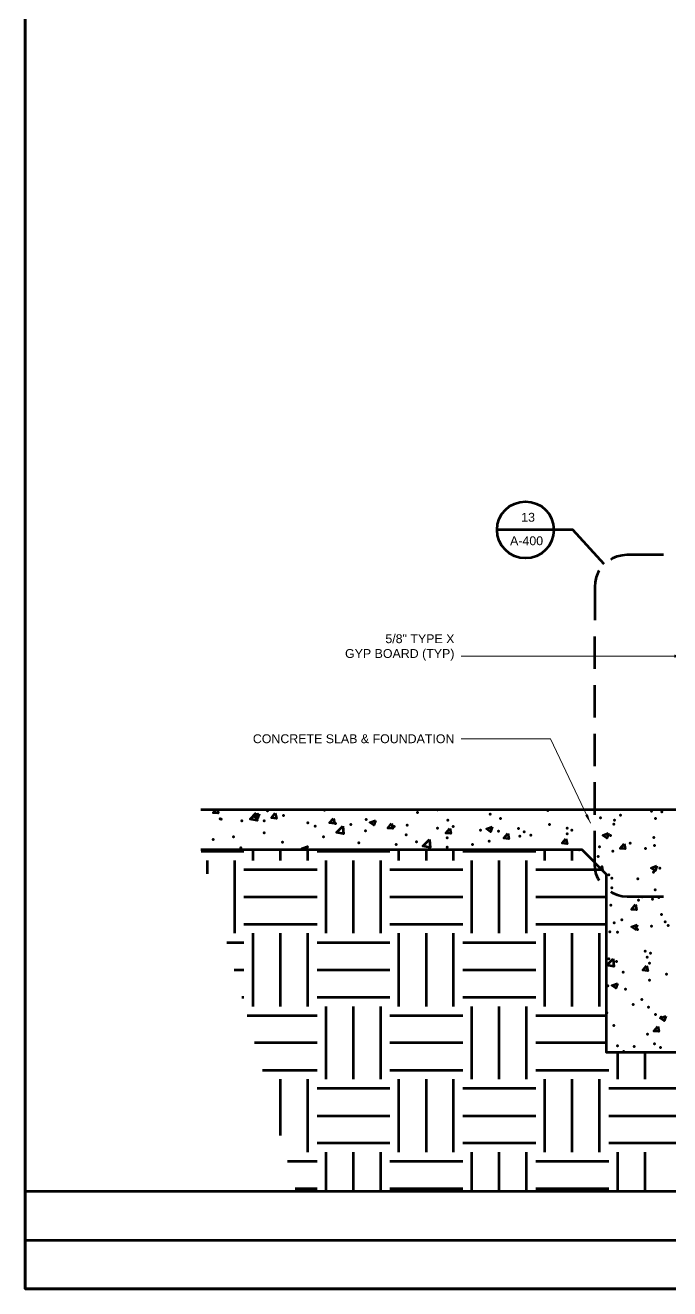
# Model space of a CAD drawing. Extents: x 3 to 185, y 0 to 385.
# Drawn here: x 3.2 to 82.7, y 0 to 155.9 of the extents above; entities that cross this region are included whole.
import ezdxf

# ---------------------------------------------------------------- set-up
doc = ezdxf.new("R2010")
doc.units = 0
doc.header["$MEASUREMENT"] = 0
for name, color, linetype, lineweight in [('Dt-Iden', 3, 'Continuous', 20), ('Dt-Line 1', 9, 'Continuous', 0), ('Dt-Line 5', 54, 'Continuous', 50), ('Dt-Text', 121, 'Continuous', 20)]:
    doc.layers.add(name, color=color, linetype=linetype, lineweight=lineweight)
doc.styles.get("Standard").update_dxf_attribs({"font": 'Arial.ttf'})
doc.dimstyles.new('1 Inch', dxfattribs={"dimtxt": 1.09375, "dimasz": 1.125, "dimexe": 1.125, "dimexo": 0.5625, "dimgap": 0.84375, "dimtad": 1, "dimdec": 4, "dimzin": 3, "dimdsep": 46, "dimlunit": 4, "dimtxsty": 'Standard', "dimblk": 'ARCHTICK', "dimcen": 0.5625, "dimdle": 1.125, "dimclrd": 253, "dimclre": 253, "dimclrt": 256, "dimadec": 0, "dimazin": 0, "dimtfac": 0.6, "dimtdec": 4, "dimtix": 1, "dimtmove": 2, "dimatfit": 0, "dimfxl": 1, "dimfrac": 1, "dimtolj": 1, "dimtzin": 0, "dimlwd": 9, "dimlwe": 9, "dimarcsym": 0})

# ---------------------------------------------------------------- blocks, each defined once
blk = doc.blocks.new('_ArchTick')
at = {"color": 0, "linetype": 'ByBlock', "const_width": 0.15}
blk.add_lwpolyline([(-0.5, -0.5), (0.5, 0.5)], dxfattribs=at)

msp = doc.modelspace()

# ---------------------------------------------------------------- linework, layer by layer
at = {"layer": 'Dt-Iden', "linetype": 'Continuous', "lineweight": 211}
for p, q in [((73.44167, 76.50667), (73.44167, 80.50667)), ((73.44167, 70.50667), (73.44167, 74.50667)), ((73.44167, 64.50667), (73.44167, 68.50667)), ((73.44167, 58.50667), (73.44167, 62.50667))]:
    msp.add_line(p, q, dxfattribs=at)
for points in [[(74.615, 89.44), (70.72167, 93.65334), (61.415, 93.65334)], [(75.415, 90.02667), (75.62833, 90.16), (76.215, 90.4), (76.82833, 90.56), (77.44167, 90.61334), (81.92167, 90.61334)], [(74.00167, 88.64), (73.86833, 88.42667), (73.62833, 87.84), (73.495, 87.22667), (73.44167, 86.61334), (73.44167, 82.50667)], [(74.00167, 50.37333), (73.86833, 50.58667), (73.62833, 51.17333), (73.495, 51.78667), (73.44167, 52.4), (73.44167, 56.50667)], [(75.415, 48.98667), (75.62833, 48.85333), (76.215, 48.61333), (76.82833, 48.45333), (77.44167, 48.4), (81.92167, 48.4)]]:
    msp.add_lwpolyline(points, dxfattribs=at)
msp.add_circle((64.895, 93.66667), 3.50667, dxfattribs=at)
at = {"layer": 'Dt-Line 1', "linetype": 'Continuous', "lineweight": 158}
for p, q in [((24.88167, 54), (30.16167, 54)), ((31.28167, 52.85333), (31.28167, 54.16)), ((34.66833, 52.85333), (34.66833, 54.16)), ((38.02833, 52.85333), (38.02833, 54.16)), ((39.175, 54), (48.16167, 54)), ((49.28167, 52.85333), (49.28167, 54.16)), ((52.66833, 52.85333), (52.66833, 54.16)), ((56.02833, 52.85333), (56.02833, 54.16)), ((57.175, 54), (66.16167, 54)), ((67.28167, 52.85333), (67.28167, 54.16)), ((70.66833, 52.85333), (70.66833, 54.16)), ((25.655, 51.2), (25.655, 52.85333)), ((29.04167, 43.86667), (29.04167, 52.85333)), ((30.16167, 51.73333), (39.175, 51.73333)), ((40.295, 43.86667), (40.295, 52.85333)), ((43.655, 43.86667), (43.655, 52.85333)), ((47.04167, 43.86667), (47.04167, 52.85333)), ((48.16167, 51.73333), (57.175, 51.73333)), ((58.295, 43.86667), (58.295, 52.85333)), ((61.655, 43.86667), (61.655, 52.85333)), ((65.04167, 43.86667), (65.04167, 52.85333)), ((66.16167, 51.73333), (74.295, 51.73333)), ((30.16167, 48.37333), (39.175, 48.37333)), ((48.16167, 48.37333), (57.175, 48.37333)), ((66.16167, 48.37333), (74.88167, 48.37333)), ((30.16167, 44.98667), (39.175, 44.98667)), ((31.28167, 34.85333), (31.28167, 43.86667)), ((34.66833, 34.85333), (34.66833, 43.86667)), ((38.02833, 34.85333), (38.02833, 43.86667)), ((48.16167, 44.98667), (57.175, 44.98667)), ((49.28167, 34.85333), (49.28167, 43.86667)), ((52.66833, 34.85333), (52.66833, 43.86667)), ((56.02833, 34.85333), (56.02833, 43.86667)), ((66.16167, 44.98667), (74.88167, 44.98667)), ((67.28167, 34.85333), (67.28167, 43.86667)), ((70.66833, 34.85333), (70.66833, 43.86667)), ((74.02833, 34.85333), (74.02833, 43.86667)), ((28.02833, 42.74667), (30.16167, 42.74667)), ((39.175, 42.74667), (48.16167, 42.74667)), ((57.175, 42.74667), (66.16167, 42.74667)), ((28.96167, 39.36), (30.16167, 39.36)), ((39.175, 39.36), (48.16167, 39.36)), ((57.175, 39.36), (66.16167, 39.36)), ((29.895, 36), (30.16167, 36)), ((39.175, 36), (48.16167, 36)), ((57.175, 36), (66.16167, 36)), ((40.295, 25.86667), (40.295, 34.85333)), ((43.655, 25.86667), (43.655, 34.85333)), ((47.04167, 25.86667), (47.04167, 34.85333)), ((58.295, 25.86667), (58.295, 34.85333)), ((61.655, 25.86667), (61.655, 34.85333)), ((65.04167, 25.86667), (65.04167, 34.85333)), ((30.535, 33.73333), (39.175, 33.73333)), ((48.16167, 33.73333), (57.175, 33.73333)), ((66.16167, 33.73333), (74.88167, 33.73333)), ((31.46833, 30.37333), (39.175, 30.37333)), ((48.16167, 30.37333), (57.175, 30.37333)), ((66.16167, 30.37333), (74.88167, 30.37333)), ((76.295, 25.86667), (76.295, 29.14667)), ((79.655, 25.86667), (79.655, 29.14667)), ((32.42833, 26.98667), (39.175, 26.98667)), ((48.16167, 26.98667), (57.175, 26.98667)), ((66.16167, 26.98667), (75.175, 26.98667)), ((34.66833, 18.93333), (34.66833, 25.86667)), ((38.02833, 16.85333), (38.02833, 25.86667)), ((49.28167, 16.85333), (49.28167, 25.86667)), ((52.66833, 16.85333), (52.66833, 25.86667)), ((56.02833, 16.85333), (56.02833, 25.86667)), ((67.28167, 16.85333), (67.28167, 25.86667)), ((70.66833, 16.85333), (70.66833, 25.86667)), ((74.02833, 16.85333), (74.02833, 25.86667)), ((39.175, 24.74667), (48.16167, 24.74667)), ((57.175, 24.74667), (66.16167, 24.74667)), ((75.175, 24.74667), (84.16167, 24.74667)), ((39.175, 21.36), (48.16167, 21.36)), ((57.175, 21.36), (66.16167, 21.36)), ((75.175, 21.36), (84.16167, 21.36)), ((39.175, 18), (48.16167, 18)), ((57.175, 18), (66.16167, 18)), ((75.175, 18), (84.16167, 18)), ((35.54833, 15.73333), (39.175, 15.73333)), ((40.295, 12), (40.295, 16.85333)), ((43.655, 12), (43.655, 16.85333)), ((47.04167, 12), (47.04167, 16.85333)), ((48.16167, 15.73333), (57.175, 15.73333)), ((58.295, 12), (58.295, 16.85333)), ((61.655, 12), (61.655, 16.85333)), ((65.04167, 12), (65.04167, 16.85333)), ((66.16167, 15.73333), (75.175, 15.73333)), ((76.295, 12), (76.295, 16.85333)), ((79.655, 12), (79.655, 16.85333)), ((36.48167, 12.37333), (39.175, 12.37333)), ((48.16167, 12.37333), (57.175, 12.37333)), ((66.16167, 12.37333), (75.175, 12.37333))]:
    msp.add_line(p, q, dxfattribs=at)
for points in [[(26.90833, 59.14667), (26.98833, 58.69333), (26.375, 58.74667), (26.72167, 59.14667)], [(27.22833, 58), (27.22833, 58), (27.22833, 58.00002)], [(27.335, 57.97334), (27.335, 57.97334), (27.335, 57.97336)], [(29.895, 57.73333), (29.895, 57.73333), (29.895, 57.73336)], [(32.66833, 57.73333), (32.66833, 57.73333), (32.66833, 57.73336)], [(33.06833, 58.98667), (33.06833, 58.98667), (33.06833, 58.98669)], [(35.04167, 58.42667), (35.04167, 58.42667), (35.04167, 58.42669)], [(40.08167, 59.06667), (40.08167, 59.06667), (40.08167, 59.06669)], [(45.255, 57.92), (45.255, 57.92), (45.255, 57.92002)], [(51.575, 58.77333), (51.575, 58.77333), (51.575, 58.77336)], [(54.055, 59.09333), (54.055, 59.09333), (54.055, 59.09336)], [(55.335, 57.84), (55.335, 57.84), (55.335, 57.84002)], [(60.535, 58.58667), (60.535, 58.58667), (60.535, 58.58669)], [(61.815, 58.02667), (61.815, 58.02667), (61.815, 58.02669)], [(67.655, 59.04), (67.655, 59.04), (67.655, 59.04002)], [(74.135, 58.13334), (74.135, 58.13334), (74.135, 58.13336)], [(75.86833, 57.84), (75.86833, 57.84), (75.86833, 57.84002)], [(76.64167, 58.45334), (76.64167, 58.45334), (76.64167, 58.45336)], [(80.42833, 58.96), (80.42833, 58.96), (80.42833, 58.96003)], [(80.935, 58.05333), (80.935, 58.05333), (80.935, 58.05336)], [(81.70833, 58.85333), (81.70833, 58.85333), (81.70833, 58.85336)], [(32.64167, 56.26667), (32.64167, 56.26667), (32.64167, 56.26669)], [(38.02833, 57.52), (38.02833, 57.52), (38.02833, 57.52002)], [(38.96167, 57.09333), (38.96167, 57.09333), (38.96167, 57.09336)], [(41.46833, 57.44), (41.46833, 57.44), (41.46833, 57.44002)], [(43.36167, 57.28), (43.36167, 57.28), (43.36167, 57.28003)], [(45.14833, 56.50667), (45.14833, 56.50667), (45.14833, 56.50669)], [(48.695, 57.06667), (48.695, 57.06667), (48.695, 57.06669)], [(50.295, 57.2), (50.295, 57.2), (50.295, 57.20002)], [(54.02833, 56.82667), (54.02833, 56.82667), (54.02833, 56.82669)], [(55.975, 57.04), (55.975, 57.04), (55.975, 57.04002)], [(59.36167, 56.61334), (59.36167, 56.61334), (59.36167, 56.61336)], [(61.54833, 56.48), (61.54833, 56.48), (61.54833, 56.48003)], [(64.055, 56.8), (64.055, 56.8), (64.055, 56.80003)], [(64.72167, 56.4), (64.72167, 56.4), (64.72167, 56.40002)], [(67.84167, 57.30667), (67.84167, 57.30667), (67.84167, 57.3067)], [(70.055, 56.85333), (70.055, 56.85333), (70.055, 56.85336)], [(70.055, 56.16), (70.055, 56.16), (70.055, 56.16002)], [(70.615, 56.61334), (70.615, 56.61334), (70.615, 56.61336)], [(75.78833, 57.36), (75.78833, 57.36), (75.78833, 57.36002)], [(26.34833, 55.44), (26.34833, 55.44), (26.34833, 55.44002)], [(28.855, 55.76), (28.855, 55.76), (28.855, 55.76002)], [(34.90833, 55.12), (34.90833, 55.12), (34.90833, 55.12003)], [(37.54833, 54.16), (37.30833, 54.32), (38.00167, 54.58667), (37.84167, 54.16)], [(39.975, 55.76), (39.975, 55.76), (39.975, 55.76002)], [(44.32167, 55.04), (44.32167, 55.04), (44.32167, 55.04002)], [(48.935, 54.82667), (48.935, 54.82667), (48.935, 54.82669)], [(50.16167, 56.02667), (50.16167, 56.02667), (50.16167, 56.02669)], [(51.44167, 55.14667), (51.44167, 55.14667), (51.44167, 55.1467)], [(55.22833, 55.65333), (55.22833, 55.65333), (55.22833, 55.65336)], [(58.375, 54.82667), (58.375, 54.82667), (58.375, 54.82669)], [(60.42833, 55.25333), (60.42833, 55.25333), (60.42833, 55.25336)], [(64.215, 55.84), (64.215, 55.84), (64.215, 55.84002)], [(65.54833, 55.97334), (65.54833, 55.97334), (65.54833, 55.97336)], [(75.38833, 55.94667), (75.38833, 55.94667), (75.38833, 55.9467)], [(77.815, 55.01333), (77.815, 55.01333), (77.815, 55.01336)], [(80.72167, 55.70667), (80.72167, 55.70667), (80.72167, 55.70669)], [(80.80167, 54.72), (80.80167, 54.72), (80.80167, 54.72002)], [(29.78833, 54.4), (29.78833, 54.4), (29.78833, 54.40003)], [(55.22833, 54.50667), (55.22833, 54.50667), (55.22833, 54.50669)], [(71.52167, 54.18667), (71.52167, 54.18667), (71.52167, 54.18669)], [(73.86833, 53.33333), (73.86833, 53.33333), (73.86833, 53.33336)], [(74.02833, 54.53333), (74.02833, 54.53333), (74.02833, 54.53336)], [(75.68167, 54.02667), (75.68167, 54.02667), (75.68167, 54.02669)], [(79.70833, 54.34667), (79.70833, 54.34667), (79.70833, 54.34669)], [(74.42833, 51.6), (74.375, 52.13333), (74.135, 51.89333)], [(81.495, 51.89333), (81.495, 51.89333), (81.495, 51.89336)], [(75.175, 51.06667), (75.175, 51.06667), (75.175, 51.06669)], [(75.54833, 50.69333), (75.54833, 50.69333), (75.54833, 50.69336)], [(78.775, 50.61333), (78.775, 50.61333), (78.775, 50.61336)], [(80.695, 51.41333), (80.695, 51.41333), (80.695, 51.41336)], [(75.54833, 49.49333), (75.54833, 49.49333), (75.54833, 49.49336)], [(79.28167, 48.37333), (79.28167, 48.37333), (79.28167, 48.37336)], [(80.88167, 49.25333), (80.88167, 49.25333), (80.88167, 49.25336)], [(75.44167, 47.36), (75.44167, 47.36), (75.44167, 47.36003)], [(78.855, 47.97333), (78.855, 47.97333), (78.855, 47.97336)], [(80.56167, 48.08), (80.56167, 48.08), (80.56167, 48.08003)], [(81.36167, 48.29333), (81.36167, 48.29333), (81.36167, 48.29336)], [(76.80167, 45.52), (76.80167, 45.52), (76.80167, 45.52003)], [(81.68167, 46.18667), (81.68167, 46.18667), (81.68167, 46.18669)], [(82.135, 45.28), (82.135, 45.28), (82.135, 45.28002)], [(75.30833, 44.05333), (75.30833, 44.05333), (75.30833, 44.05336)], [(75.84167, 45.17333), (75.84167, 45.17333), (75.84167, 45.17336)], [(76.24167, 44.02667), (76.24167, 44.02667), (76.24167, 44.02669)], [(78.72167, 44.34667), (78.72167, 44.34667), (78.72167, 44.34669)], [(80.455, 44.74667), (80.455, 44.74667), (80.455, 44.74669)], [(82.50833, 44.85333), (82.50833, 44.85333), (82.50833, 44.85336)], [(75.20167, 40.72), (75.20167, 40.72), (75.20167, 40.72002)], [(79.68167, 41.68), (79.68167, 41.68), (79.68167, 41.68003)], [(79.895, 40.90667), (79.895, 40.90667), (79.895, 40.90669)], [(80.32167, 41.41333), (80.32167, 41.41333), (80.32167, 41.41336)], [(76.10833, 40.4), (76.10833, 40.4), (76.10833, 40.40003)], [(76.96167, 39.06667), (76.96167, 39.06667), (76.96167, 39.06669)], [(80.18833, 40.18667), (80.18833, 40.18667), (80.18833, 40.18669)], [(80.215, 38.08), (80.215, 38.08), (80.215, 38.08003)], [(82.295, 38.82667), (82.295, 38.82667), (82.295, 38.82669)], [(75.06833, 37.38667), (75.06833, 37.38667), (75.06833, 37.38669)], [(77.255, 36.96), (77.255, 36.96), (77.255, 36.96002)], [(78.18833, 35.09333), (78.18833, 35.09333), (78.18833, 35.09336)], [(79.255, 35.70667), (79.255, 35.70667), (79.255, 35.70669)], [(80.08167, 34.74667), (80.08167, 34.74667), (80.08167, 34.74669)], [(74.935, 34.05333), (74.935, 34.05333), (74.935, 34.05336)], [(80.935, 33.84), (80.935, 33.84), (80.935, 33.84003)], [(81.655, 33.52), (81.655, 33.52), (81.655, 33.52003)], [(75.815, 32.50667), (75.815, 32.50667), (75.815, 32.50669)], [(79.94833, 31.44), (79.94833, 31.44), (79.94833, 31.44003)], [(76.24167, 30), (76.24167, 30), (76.24167, 30.00003)], [(78.32167, 29.89333), (78.32167, 29.89333), (78.32167, 29.89336)], [(80.82833, 30.24), (80.82833, 30.24), (80.82833, 30.24003)], [(81.575, 29.76), (81.575, 29.76), (81.575, 29.76003)], [(77.04167, 29.14667), (77.015, 29.33333), (76.855, 29.14667)]]:
    msp.add_lwpolyline(points, dxfattribs=at)
for points in [[(31.68167, 58.74667), (31.78833, 57.78667), (30.90833, 57.94667)], [(32.02833, 58.61334), (31.815, 58.02667), (31.335, 58.34667)], [(34.02833, 58.69333), (34.16167, 58.05333), (33.54833, 58.10667)], [(41.20167, 58.05333), (41.335, 57.44), (40.72167, 57.49333)], [(46.40167, 57.81334), (46.18833, 57.22667), (45.70833, 57.54667)], [(42.34833, 57.09333), (42.455, 56.13334), (41.575, 56.29334)], [(48.375, 57.44), (48.50833, 56.8), (47.895, 56.85333)], [(55.54833, 56.8), (55.68167, 56.18667), (55.06833, 56.24)], [(60.775, 57.01333), (60.56167, 56.4), (60.08167, 56.74667)], [(62.72167, 56.18667), (62.855, 55.54667), (62.24167, 55.6)], [(75.14833, 56.21333), (74.935, 55.6), (74.455, 55.94667)], [(53.04167, 55.44), (53.14833, 54.48), (52.24167, 54.64)], [(69.895, 55.54667), (70.02833, 54.93333), (69.415, 54.98667)], [(77.06833, 54.93333), (77.20167, 54.29333), (76.58833, 54.34667)], [(81.12167, 52.18667), (80.90833, 51.57333), (80.40167, 51.92)], [(78.455, 47.41333), (78.58833, 46.77333), (77.975, 46.82667)], [(78.66833, 44.93333), (78.48167, 44.34667), (77.975, 44.66667)], [(75.70833, 40.72), (75.815, 39.78667), (74.935, 39.92)], [(79.84167, 39.86667), (79.975, 39.25333), (79.36167, 39.30667)], [(76.24167, 37.68), (76.055, 37.09333), (75.54833, 37.41333)], [(82.215, 33.65333), (82.00167, 33.06667), (81.52167, 33.38667)], [(81.22833, 32.34667), (81.36167, 31.73333), (80.74833, 31.78667)]]:
    msp.add_lwpolyline(points, close=True, dxfattribs=at)
for p in [(27.22833, 58), (27.335, 57.97334), (29.895, 57.73333), (32.66833, 57.73333), (33.06833, 58.98667), (35.04167, 58.42667), (40.08167, 59.06667), (45.255, 57.92), (51.575, 58.77333), (54.055, 59.09333), (55.335, 57.84), (60.535, 58.58667), (61.815, 58.02667), (67.655, 59.04), (74.135, 58.13334), (75.86833, 57.84), (76.64167, 58.45334), (80.42833, 58.96), (80.935, 58.05333), (81.70833, 58.85333), (32.64167, 56.26667), (38.02833, 57.52), (38.96167, 57.09333), (41.46833, 57.44), (43.36167, 57.28), (45.14833, 56.50667), (48.695, 57.06667), (50.295, 57.2), (54.02833, 56.82667), (55.975, 57.04), (59.36167, 56.61334), (61.54833, 56.48), (64.055, 56.8), (64.72167, 56.4), (67.84167, 57.30667), (70.055, 56.85333), (70.055, 56.16), (70.615, 56.61334), (75.78833, 57.36), (26.34833, 55.44), (28.855, 55.76), (34.90833, 55.12), (39.975, 55.76), (44.32167, 55.04), (48.935, 54.82667), (50.16167, 56.02667), (51.44167, 55.14667), (55.22833, 55.65333), (58.375, 54.82667), (60.42833, 55.25333), (64.215, 55.84), (65.54833, 55.97334), (75.38833, 55.94667), (77.815, 55.01333), (80.72167, 55.70667), (80.80167, 54.72), (29.78833, 54.4), (55.22833, 54.50667), (71.52167, 54.18667), (73.86833, 53.33333), (74.02833, 54.53333), (75.68167, 54.02667), (79.70833, 54.34667), (81.495, 51.89333), (75.175, 51.06667), (75.54833, 50.69333), (78.775, 50.61333), (80.695, 51.41333), (75.54833, 49.49333), (79.28167, 48.37333), (80.88167, 49.25333), (75.44167, 47.36), (78.855, 47.97333), (80.56167, 48.08), (81.36167, 48.29333), (76.80167, 45.52), (81.68167, 46.18667), (82.135, 45.28), (75.30833, 44.05333), (75.84167, 45.17333), (76.24167, 44.02667), (78.72167, 44.34667), (80.455, 44.74667), (82.50833, 44.85333), (75.20167, 40.72), (79.68167, 41.68), (79.895, 40.90667), (80.32167, 41.41333), (76.10833, 40.4), (76.96167, 39.06667), (80.18833, 40.18667), (80.215, 38.08), (82.295, 38.82667), (75.06833, 37.38667), (77.255, 36.96), (78.18833, 35.09333), (79.255, 35.70667), (80.08167, 34.74667), (74.935, 34.05333), (80.935, 33.84), (81.655, 33.52), (75.815, 32.50667), (79.94833, 31.44), (76.24167, 30), (78.32167, 29.89333), (80.82833, 30.24), (81.575, 29.76)]:
    msp.add_point(p, dxfattribs=at)
at = {"layer": 'Dt-Line 5', "linetype": 'Continuous', "lineweight": 211}
for points in [[(3.175, 368.16), (3.175, 368.16), (3.175, 0), (165.68166, 0)], [(165.70833, 368.13333), (165.68166, 0), (3.175, 0), (3.175, 368.16)], [(24.855, 59.14667), (90.88167, 59.14667), (90.88167, 29.14667), (74.88167, 29.14667), (74.88167, 51.14667), (71.895, 54.16), (24.855, 54.16)], [(165.68253, 12), (3.20167, 12)], [(3.20167, 6), (165.6821, 6)]]:
    msp.add_lwpolyline(points, dxfattribs=at)

# ---------------------------------------------------------------- texts
at = {"layer": 'Dt-Text', "char_height": 1.09375}
for s, insert, attachment_point in [('\\A1;13', (64.37066, 95.76741), 1), ('\\A1;A-400', (62.99475, 92.86432), 1), ('\\A1; 5/8" TYPE X\\PGYP BOARD (TYP) ', (56.12964, 77.52843), 9), ('\\A1;CONCRETE SLAB & FOUNDATION', (56.12964, 67.32237), 9)]:
    msp.add_mtext(s, dxfattribs=dict(at, insert=insert, attachment_point=attachment_point))

# ---------------------------------------------------------------- leaders
at = {"layer": 'Dt-Text', "annotation_type": 0, "has_hookline": 1, "hookline_direction": 1}
for points, text_width in [([(84.38938, 78.07531), (56.97339, 78.07531)], 13.28018), ([(72.90649, 57.47722), (67.98892, 67.86924), (56.97339, 67.86924)], 24.45643)]:
    msp.add_leader(points, dimstyle='1 Inch', override={"dimgap": 0.84375, "dimtad": 0}, dxfattribs=dict(at, text_width=text_width))

doc.saveas('drawing.dxf')
